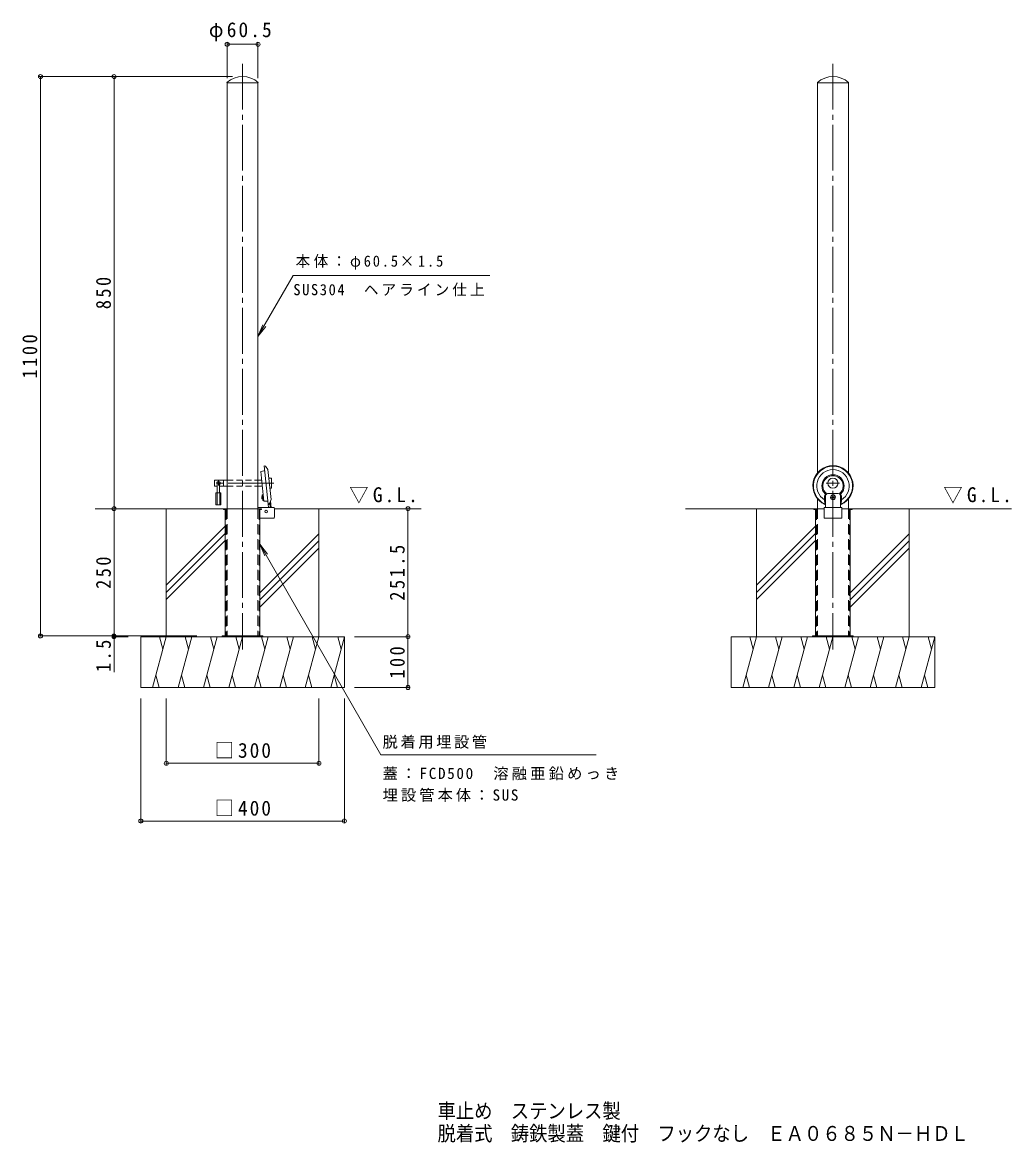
# Model space of a CAD drawing. Units: millimetres, scale not verified. Extents: x -1594 to 1819, y -1371 to 832.
# Drawn here: x -1594 to 350, y -1371 to 832 of the extents above; entities that cross this region are included whole.
import ezdxf
from ezdxf.enums import TextEntityAlignment as Align

# ---------------------------------------------------------------- set-up
doc = ezdxf.new("R2010")
doc.units = ezdxf.units.MM
doc.header["$LTSCALE"] = 10
doc.header["$PDMODE"] = 32
doc.header["$PDSIZE"] = 8
for name, pattern in [('CHAIN1', [8, 5, -1, 1, -1]), ('CHAIN2', [12, 9, -1, 1, -1]), ('DASHED1', [1.8, 1.2, -0.6]), ('DASHED2', [3, 2, -1])]:
    doc.linetypes.add(name, pattern=pattern)
for name, color, linetype, lineweight in [('C-0', 4, 'Continuous', 9), ('C-1', 3, 'Continuous', 9), ('C-3', 3, 'DASHED2', 9), ('C-4', 7, 'Continuous', 9), ('C-5', 7, 'Continuous', 9), ('C-6', 7, 'Continuous', 9), ('C-7', 2, 'Continuous', 9), ('C-9', 7, 'Continuous', 9), ('C-A', 2, 'Continuous', 9), ('C-B', 2, 'Continuous', 9), ('C-E', 6, 'Continuous', 9)]:
    doc.layers.add(name, color=color, linetype=linetype, lineweight=lineweight)
doc.layers.add('F-5_F-5ﾚｲﾔ', color=2, linetype='Continuous')
doc.styles.add('ＭＳ ゴシック', font='')
doc.styles.get('ＭＳ ゴシック').set_extended_font_data('MS Gothic')

msp = doc.modelspace()

# ---------------------------------------------------------------- linework, layer by layer
at = {"layer": 'C-0', "color": 7, "linetype": 'CHAIN2'}
for p, q in [((-1161.65, 750.6), (-1161.65, -400.9)), ((-1.44, 750.6), (-1.44, -400.9)), ((-1100.27, -74.16), (-1218.87, -74.16)), ((11.18, -74.03), (-15.08, -74.01))]:
    msp.add_line(p, q, dxfattribs=at)
at = {"layer": 'C-0'}
for p, q in [((-1111.27, -115.61), (-1119.2, -40.21)), ((-1118.95, -39.99), (-1116.56, -40.64)), ((-1116.56, -40.64), (-1111.95, -46.99)), ((-1119.1, -49.52), (-1126.09, -51.15)), ((-1105.74, -106.09), (-1111.95, -46.99)), ((-1112.78, -109.67), (-1119.96, -109.52)), ((-1105.74, -106.09), (-1106.92, -109.18)), ((-17.77, -106.84), (-17.78, -99.41)), ((-17.22, -113.96), (-17.77, -106.84)), ((-16.77, -115.31), (-16.78, -99.41)), ((-16.7, -95.49), (-14.76, -94.9)), ((13.96, -95.51), (12.02, -94.92)), ((14.06, -115.32), (14.05, -99.43)), ((14.5, -113.98), (15.05, -106.85)), ((15.05, -106.85), (15.04, -99.43)), ((-1199.15, -124.4), (-1161.65, -124.4)), ((-1199.15, -124.4), (-1199.15, -125.9)), ((-1199.15, -124.4), (-1199.15, -125.9)), ((-1195.65, -125.9), (-1199.15, -125.9)), ((-1195.65, -125.9), (-1195.65, -374.4)), ((-1124.15, -124.4), (-1161.65, -124.4)), ((-1127.65, -125.9), (-1127.65, -374.4)), ((-1124.15, -125.9), (-1127.65, -125.9)), ((-1124.15, -124.4), (-1124.15, -125.9)), ((-38.94, -124.4), (-38.94, -125.9)), ((-18.94, -124.4), (-38.94, -124.4)), ((-38.94, -124.4), (-38.94, -125.9)), ((-35.44, -125.9), (-38.94, -125.9)), ((-35.44, -125.9), (-35.44, -374.4)), ((36.06, -124.4), (16.06, -124.4)), ((36.06, -125.9), (32.56, -125.9)), ((32.56, -125.9), (32.56, -374.4)), ((36.06, -124.4), (36.06, -125.9))]:
    msp.add_line(p, q, dxfattribs=at)
at = {"layer": 'C-0', "linetype": 'DASHED2'}
for p, q in [((-1194.15, -125.9), (-1194.15, -374.4)), ((-1129.15, -125.9), (-1129.15, -374.4)), ((-33.94, -125.9), (-33.94, -374.4)), ((31.06, -125.9), (31.06, -374.4))]:
    msp.add_line(p, q, dxfattribs=at)
at = {"layer": 'C-0'}
msp.add_lwpolyline([(-1126.09, -51.15), (-1121.3, -96.74), (-1121.3, -96.8)], dxfattribs=at)
for centre, radius, start, end in [((-1119, -40.19), 0.2, 74.79398, 186), ((-1119.33, -48.54), 1, 283.12502, 6), ((-1112.8, -110.67), 1, 6, 88.87498), ((-1111.08, -115.58), 0.2, 186, 297.20602)]:
    msp.add_arc(centre, radius, start, end, dxfattribs=at)
at = {"layer": 'C-0', "linetype": 'DASHED2'}
for centre, start, end in [((-1195.65, -125.9), 0, 90), ((-1127.65, -125.9), 90, 180), ((-35.44, -125.9), 0, 90), ((32.56, -125.9), 90, 180)]:
    msp.add_arc(centre, 1.5, start, end, dxfattribs=at)
at = {"layer": 'C-0'}
for centre, major_axis, start_param, end_param in [((-1.38, -79.42), (-4.16, 39.58), 3.4553706, 8.9007544), ((-1.38, -79.42), (-4.06, 38.59), 3.4806005, 8.8763306), ((-1.38, -79.42), (-3.35, 31.83), 3.5785013, 8.7784298), ((-1.38, -79.42), (-2.3, 21.88), 3.8315417, 8.5253894), ((-1.38, -79.42), (-2.09, 19.89), 3.7948949, 8.5620362), ((-11.31, -99.41), (-0.68, 6.46), 0.9210955, 1.4660766), ((-17.69, -95.52), (-0.105, 0.995), 4.0626882, 5.3837967), ((-11.31, -99.41), (-0.57, 5.47), 0.6466607, 1.4660766), ((-15.73, -94.66), (-0.105, 0.995), 3.7882534, 5.4204436), ((12.99, -94.68), (-0.105, 0.995), 0.6533022, 2.2854924), ((8.58, -99.43), (-0.57, 5.47), 4.6076692, 5.4270851), ((14.95, -95.54), (-0.105, 0.995), 0.6899491, 2.0110576), ((8.58, -99.43), (-0.68, 6.46), 4.6076692, 5.1526503), ((-17.71, -114), (-0.052, 0.497), 2.5931453, 4.6855146), ((-17.27, -115.31), (-0.052, 0.497), 2.6175691, 4.6076692), ((14.55, -115.32), (-0.052, 0.497), 1.4660766, 3.4561767), ((14.99, -114.02), (-0.052, 0.497), 1.3882312, 3.4806005)]:
    msp.add_ellipse(centre, major_axis=major_axis, ratio=0.9945, start_param=start_param, end_param=end_param, dxfattribs=at)
at = {"layer": 'C-1'}
for p, q in [((-1191.9, 712.98), (-1192.33, 713.6)), ((-1131.4, 712.98), (-1191.9, 712.98)), ((-1191.9, 712.98), (-1191.9, -124.4)), ((-1131.4, 712.98), (-1130.98, 713.6)), ((-1131.4, 712.98), (-1131.4, -124.4)), ((-31.69, 712.98), (-32.11, 713.6)), ((28.81, 712.98), (-31.69, 712.98)), ((-31.69, 712.98), (-31.69, -53.79)), ((28.81, 712.98), (29.24, 713.6)), ((28.81, 712.98), (28.81, -53.72)), ((-31.69, -104.99), (-31.69, -124.4)), ((28.81, -105.19), (28.81, -124.4)), ((-1100.4, -122.1), (-1131.4, -122.1)), ((-1098.9, -141.1), (-1098.9, -123.6)), ((-18.94, -122.1), (-18.94, -142.6)), ((-18.94, -122.1), (16.06, -122.1)), ((16.06, -122.1), (16.06, -142.6)), ((-1100.4, -142.6), (-1127.65, -142.6)), ((-18.94, -142.6), (16.06, -142.6))]:
    msp.add_line(p, q, dxfattribs=at)
at = {"layer": 'C-1', "color": 4}
for p, q in [((-1121.3, -96.8), (-1119.96, -109.52)), ((-1106.92, -109.18), (-1108.84, -114.15)), ((-1108.84, -114.15), (-1110.98, -115.76))]:
    msp.add_line(p, q, dxfattribs=at)
at = {"layer": 'C-1', "color": 7}
for p, q in [((-1121.65, -374.4), (-1201.65, -374.4)), ((-1201.65, -374.4), (-1201.65, -375.9)), ((-1174.15, -374.4), (-1174.15, -375.9)), ((-1149.15, -374.4), (-1149.15, -375.9)), ((-1121.65, -374.4), (-1121.65, -375.9)), ((38.56, -374.4), (-41.44, -374.4)), ((-41.44, -374.4), (-41.44, -375.9)), ((-13.94, -374.4), (-13.94, -375.9)), ((11.06, -374.4), (11.06, -375.9)), ((38.56, -374.4), (38.56, -375.9))]:
    msp.add_line(p, q, dxfattribs=at)
at = {"layer": 'C-1'}
for centre, radius, start, end in [((-1161.65, 680.39), 45.2, 47.26859, 132.73141), ((-1.44, 680.39), 45.2, 47.26859, 132.73141), ((-1100.4, -123.6), 1.5, 0, 90), ((-1100.4, -141.1), 1.5, 270, 0)]:
    msp.add_arc(centre, radius, start, end, dxfattribs=at)
at = {"layer": 'C-3'}
for p, q in [((-1191.9, -124.4), (-1191.9, -374.4)), ((-1131.4, -124.4), (-1131.4, -374.4)), ((-31.69, -124.4), (-31.69, -374.4)), ((28.81, -124.4), (28.81, -374.4))]:
    msp.add_line(p, q, dxfattribs=at)
at = {"layer": 'C-4'}
for p, q in [((-1191.9, 792.13), (-1191.9, 722.11)), ((-1191.9, 789.13), (-1131.4, 789.13)), ((-1131.4, 792.13), (-1131.4, 722.11)), ((-1561.84, 725.6), (-1181.65, 725.6)), ((-1558.84, 725.6), (-1558.84, -374.4)), ((-1414.08, 725.6), (-1414.08, -124.4)), ((-1414.08, -124.4), (-1414.08, -374.4)), ((-836.73, -124.4), (-836.73, -375.9)), ((-1561.84, -374.4), (-1251.65, -374.4)), ((-1414.08, -374.4), (-1414.08, -445.92)), ((-1417.08, -375.9), (-1386.19, -375.9)), ((-833.73, -375.9), (-941.65, -375.9)), ((-836.73, -375.9), (-836.73, -475.9)), ((-833.73, -475.9), (-941.65, -475.9)), ((-1361.65, -741.5), (-1361.65, -497.6)), ((-1311.65, -627.9), (-1311.65, -497.6)), ((-1011.65, -627.9), (-1011.65, -497.6)), ((-961.65, -741.5), (-961.65, -497.6)), ((-1311.65, -624.9), (-1011.65, -624.9)), ((-1361.65, -738.5), (-961.65, -738.5))]:
    msp.add_line(p, q, dxfattribs=at)
for p in [(-1191.9, 789.13), (-1131.4, 789.13), (-1558.84, 725.6), (-1414.08, 725.6), (-1414.08, -124.4), (-836.73, -124.4), (-1558.84, -374.4), (-1414.08, -374.4), (-1414.08, -375.9), (-836.73, -375.9), (-836.73, -475.9), (-1311.65, -624.9), (-1011.65, -624.9), (-1361.65, -738.5), (-961.65, -738.5)]:
    msp.add_point(p, dxfattribs=at)
at = {"layer": 'C-5'}
for p, q in [((-1061.94, 334.53), (-675.79, 334.53)), ((-1131.4, 214.23), (-1116.18, 234.06)), ((-1127.65, -193.74), (-890.04, -608.26)), ((-1127.65, -193.74), (-1118.09, -216.84)), ((-1127.65, -193.74), (-1112.43, -213.57)), ((-466.49, -608.26), (-890.04, -608.26))]:
    msp.add_line(p, q, dxfattribs=at)
msp.add_lwpolyline([(-1061.94, 334.53), (-1131.4, 214.23), (-1121.84, 237.32)], dxfattribs=at)
at = {"layer": 'C-6'}
for p, q in [((-1106.08, -64.16), (-1110.15, -64.16)), ((-1105.08, -83.16), (-1105.08, -65.16)), ((-1217.08, -69.16), (-1217.08, -79.16)), ((-1216.08, -68.16), (-1191.9, -68.16)), ((-1216.08, -80.16), (-1211.33, -80.16)), ((-1206.83, -80.16), (-1191.9, -80.16)), ((-1199.08, -68.16), (-1199.08, -80.16)), ((-1131.4, -68.16), (-1124.3, -68.16)), ((-1131.4, -80.16), (-1123.04, -80.16)), ((-1108.04, -84.16), (-1106.08, -84.16))]:
    msp.add_line(p, q, dxfattribs=at)
at = {"layer": 'C-6', "linetype": 'CHAIN1'}
msp.add_line((-1209.08, -69.65), (-1209.08, -78.71), dxfattribs=at)
at = {"layer": 'C-6', "linetype": 'DASHED1'}
for p, q in [((-1191.9, -68.16), (-1131.4, -68.16)), ((-1191.9, -80.16), (-1131.4, -80.16))]:
    msp.add_line(p, q, dxfattribs=at)
at = {"layer": 'C-6', "color": 2}
for p, q in [((-1123.4, -99.78), (-1124.11, -100.66)), ((-1124.11, -100.66), (-1122.91, -100.53)), ((-1123.65, -105.04), (-1124.11, -100.66)), ((-1123.65, -105.04), (-1122.45, -104.91)), ((-1122.77, -105.75), (-1123.65, -105.04)), ((-1123.4, -99.78), (-1123, -99.74)), ((-1122.77, -105.75), (-1122.37, -105.71)), ((-1105.77, -122.1), (-1107.08, -109.59)), ((-16.29, -99.41), (-16.27, -122.1)), ((8.57, -94.43), (-11.32, -94.42)), ((13.55, -99.43), (13.56, -122.08))]:
    msp.add_line(p, q, dxfattribs=at)
at = {"layer": 'C-6', "color": 2, "linetype": 'CHAIN2'}
msp.add_line((3.15, -101.72), (-5.88, -101.72), dxfattribs=at)
at = {"layer": 'C-6'}
msp.add_circle((-1.44, -74.02), 10, dxfattribs=at)
for centre, radius, start, end in [((-1106.08, -65.16), 1, 0, 90), ((-1216.08, -69.16), 1, 90, 180), ((-1216.08, -79.16), 1, 180, 270), ((-1209.08, -74.16), 3.5, 310.00777, 229.99527), ((-1106.08, -83.16), 1, 270, 0)]:
    msp.add_arc(centre, radius, start, end, dxfattribs=at)
at = {"layer": 'C-6', "color": 2}
for centre, start_param, end_param in [((-11.31, -99.41), 6.1784656, 7.7492619), ((8.58, -99.43), 4.6076692, 6.1784656)]:
    msp.add_ellipse(centre, major_axis=(-0.52, 4.97), ratio=0.9945, start_param=start_param, end_param=end_param, dxfattribs=at)
at = {"layer": 'C-7'}
for p, q in [((-1.37, -99.99), (-2.86, -100.85)), ((0.12, -100.86), (-1.37, -99.99)), ((0.13, -102.59), (-1.37, -103.45)), ((0.13, -102.59), (0.12, -100.86))]:
    msp.add_line(p, q, dxfattribs=at)
msp.add_lwpolyline([(-1.37, -103.45), (-2.86, -102.59), (-2.86, -100.85)], dxfattribs=at)
for major_axis in [(-0.5, 4.72), (-0.44, 4.23)]:
    msp.add_ellipse((-1.37, -101.72), major_axis=major_axis, ratio=0.9945, dxfattribs=at)
at = {"layer": 'C-9'}
for p, q in [((8.57, -94.43), (-11.32, -94.42)), ((-1110.59, -122.1), (-1111.27, -115.61)), ((-1107.37, -122.1), (-1108.34, -112.88))]:
    msp.add_line(p, q, dxfattribs=at)
for centre, start_param, end_param in [((-11.31, -99.41), 0.0121487, 1.4660766), ((-11.31, -99.41), 6.1784656, 6.295334), ((8.58, -99.43), 4.6076692, 6.1784656)]:
    msp.add_ellipse(centre, major_axis=(-0.52, 4.97), ratio=0.9945, start_param=start_param, end_param=end_param, dxfattribs=at)
at = {"layer": 'C-A'}
for p, q in [((-1211.33, -75.41), (-1211.33, -93.16)), ((-1206.83, -75.41), (-1206.83, -93.16)), ((-1204.08, -93.16), (-1214.08, -93.16)), ((-1214.08, -93.16), (-1214.08, -116.66)), ((-1211.83, -93.16), (-1211.83, -116.66)), ((-1206.33, -93.16), (-1206.33, -116.66))]:
    msp.add_line(p, q, dxfattribs=at)
msp.add_lwpolyline([(-1204.08, -93.16), (-1204.08, -116.66), (-1214.08, -116.66)], dxfattribs=at)
msp.add_arc((-1209.08, -75.41), 2.25, 0, 180, dxfattribs=at)
at = {"layer": 'C-B'}
for p, q in [((-1123.21, -97.75), (-1122.85, -96.96)), ((-1123.21, -97.75), (-1122.16, -107.7)), ((-1122.85, -96.96), (-1121.3, -96.8)), ((-1122.16, -107.7), (-1121.65, -108.4)), ((-1121.65, -108.4), (-1120.09, -108.23))]:
    msp.add_line(p, q, dxfattribs=at)
at = {"layer": 'C-E'}
for p, q in [((-1199.15, -124.4), (-1451.48, -124.4)), ((-1311.65, -375.9), (-1311.65, -124.4)), ((-1098.9, -124.4), (-810.63, -124.4)), ((-1011.65, -375.9), (-1011.65, -124.4)), ((-38.94, -124.4), (-291.27, -124.4)), ((-151.44, -375.9), (-151.44, -124.4)), ((36.06, -124.4), (349.58, -124.4)), ((148.56, -375.9), (148.56, -124.4)), ((-1195.65, -158.59), (-1311.65, -274.59)), ((-1195.65, -172.73), (-1311.65, -288.73)), ((-1011.65, -173.47), (-1127.65, -289.47)), ((-35.44, -158.59), (-151.44, -274.59)), ((-35.44, -172.73), (-151.44, -288.73)), ((148.56, -173.47), (32.56, -289.47)), ((-1195.65, -186.88), (-1311.65, -302.88)), ((-1011.65, -187.61), (-1127.65, -303.61)), ((-35.44, -186.88), (-151.44, -302.88)), ((148.56, -187.61), (32.56, -303.61)), ((-1011.65, -201.76), (-1127.65, -317.76)), ((148.56, -201.76), (32.56, -317.76)), ((-1361.65, -375.9), (-961.65, -375.9)), ((-1361.65, -475.9), (-1361.65, -375.9)), ((-1311.65, -375.9), (-1338.45, -475.9)), ((-1324.7, -375.9), (-1318.18, -400.25)), ((-1261.65, -375.9), (-1288.45, -475.9)), ((-1274.7, -375.9), (-1268.18, -400.25)), ((-1211.65, -375.9), (-1238.45, -475.9)), ((-1224.7, -375.9), (-1218.18, -400.25)), ((-1161.65, -375.9), (-1188.45, -475.9)), ((-1174.7, -375.9), (-1168.18, -400.25)), ((-1111.65, -375.9), (-1138.45, -475.9)), ((-1124.7, -375.9), (-1118.18, -400.25)), ((-1061.65, -375.9), (-1088.45, -475.9)), ((-1074.7, -375.9), (-1068.18, -400.25)), ((-1011.65, -375.9), (-1038.45, -475.9)), ((-1024.7, -375.9), (-1018.18, -400.25)), ((-961.65, -375.9), (-988.45, -475.9)), ((-974.7, -375.9), (-968.18, -400.25)), ((-961.65, -475.9), (-961.65, -375.9)), ((-201.44, -375.9), (198.56, -375.9)), ((-201.44, -475.9), (-201.44, -375.9)), ((-151.44, -375.9), (-178.23, -475.9)), ((-164.49, -375.9), (-157.96, -400.25)), ((-101.44, -375.9), (-128.23, -475.9)), ((-114.49, -375.9), (-107.96, -400.25)), ((-51.44, -375.9), (-78.23, -475.9)), ((-64.49, -375.9), (-57.96, -400.25)), ((-1.44, -375.9), (-28.23, -475.9)), ((-14.49, -375.9), (-7.96, -400.25)), ((48.56, -375.9), (21.77, -475.9)), ((35.51, -375.9), (42.04, -400.25)), ((98.56, -375.9), (71.77, -475.9)), ((85.51, -375.9), (92.04, -400.25)), ((148.56, -375.9), (121.77, -475.9)), ((135.51, -375.9), (142.04, -400.25)), ((198.56, -375.9), (171.77, -475.9)), ((185.51, -375.9), (192.04, -400.25)), ((198.56, -475.9), (198.56, -375.9)), ((-1325.4, -475.9), (-1331.92, -451.55)), ((-1275.4, -475.9), (-1281.92, -451.55)), ((-1225.4, -475.9), (-1231.92, -451.55)), ((-1175.4, -475.9), (-1181.92, -451.55)), ((-1125.4, -475.9), (-1131.92, -451.55)), ((-1075.4, -475.9), (-1081.92, -451.55)), ((-1025.4, -475.9), (-1031.92, -451.55)), ((-975.4, -475.9), (-981.92, -451.55)), ((-165.18, -475.9), (-171.71, -451.55)), ((-115.18, -475.9), (-121.71, -451.55)), ((-65.18, -475.9), (-71.71, -451.55)), ((-15.18, -475.9), (-21.71, -451.55)), ((34.82, -475.9), (28.29, -451.55)), ((84.82, -475.9), (78.29, -451.55)), ((134.82, -475.9), (128.29, -451.55)), ((184.82, -475.9), (178.29, -451.55)), ((-1361.65, -475.9), (-961.65, -475.9)), ((-201.44, -475.9), (198.56, -475.9))]:
    msp.add_line(p, q, dxfattribs=at)
at = {"layer": 'C-E', "color": 4}
msp.add_circle((-1115.3, -129.9), 2.5, dxfattribs=at)

# ---------------------------------------------------------------- texts
at = {"layer": 'C-4', "color": 2, "char_height": 29.33, "attachment_point": 7, "style": 'ＭＳ ゴシック'}
for s, insert in [('\\T1.22;\\W0.95;φ60.5', (-1227.9, 795.13)), ('\\T1.21;\\W0.95;□300', (-1216.65, -614.9)), ('\\T1.21;\\W0.95;□400', (-1216.65, -728.5))]:
    msp.add_mtext(s, dxfattribs=dict(at, insert=insert))
at = {"layer": 'C-4', "color": 2, "char_height": 29.33, "attachment_point": 7, "rotation": 90, "style": 'ＭＳ ゴシック'}
for s, insert in [('\\T1.27;\\W0.9;850', (-1420.08, 268.1)), ('\\T1.28;\\W0.9;1100', (-1564.84, 131.85)), ('\\T1.28;\\W0.9;251.5', (-842.73, -305.15)), ('\\T1.27;\\W0.9;250', (-1420.08, -281.9)), ('\\T1.27;\\W0.9;1.5', (-1420.08, -445.35)), ('\\T1.27;\\W0.9;100', (-842.73, -458.4))]:
    msp.add_mtext(s, dxfattribs=dict(at, insert=insert))
at = {"layer": 'C-5', "char_height": 21.99, "attachment_point": 7, "style": 'ＭＳ ゴシック'}
for s, insert in [('\\T1.25;\\W0.95;本体：φ60.5×1.5', (-1057.46, 345.76)), ('\\T1.22;\\W0.95;SUS304\u3000ヘアライン仕上', (-1061.94, 293.23)), ('\\T1.17;脱着用埋設管', (-886.47, -596.39)), ('\\T1.21;蓋：FCD500\u3000溶融亜鉛めっき', (-886.47, -658.18)), ('\\T1.2;埋設管本体：SUS', (-886.47, -700.73))]:
    msp.add_mtext(s, dxfattribs=dict(at, insert=insert))
at = {"layer": 'C-5', "color": 2, "char_height": 29.33, "attachment_point": 7, "style": 'ＭＳ ゴシック'}
for insert in [(-952.06, -114.02), (215.43, -114.02)]:
    msp.add_mtext('\\T1.22;\\W0.95;▽G.L.', dxfattribs=dict(at, insert=insert))
at = {"layer": 'F-5_F-5ﾚｲﾔ', "style": 'ＭＳ ゴシック', "width": 0.9}
for s, p in [('車止め\u3000ステンレス製', (-778.5, -1332)), ('脱着式\u3000鋳鉄製蓋\u3000鍵付\u3000フックなし\u3000ＥＡ０６８５Ｎ－ＨＤＬ', (-778.5, -1376.28))]:
    msp.add_text(s, height=29.33, dxfattribs=at).set_placement(p, align=Align.BOTTOM_LEFT)

doc.saveas('drawing.dxf')
